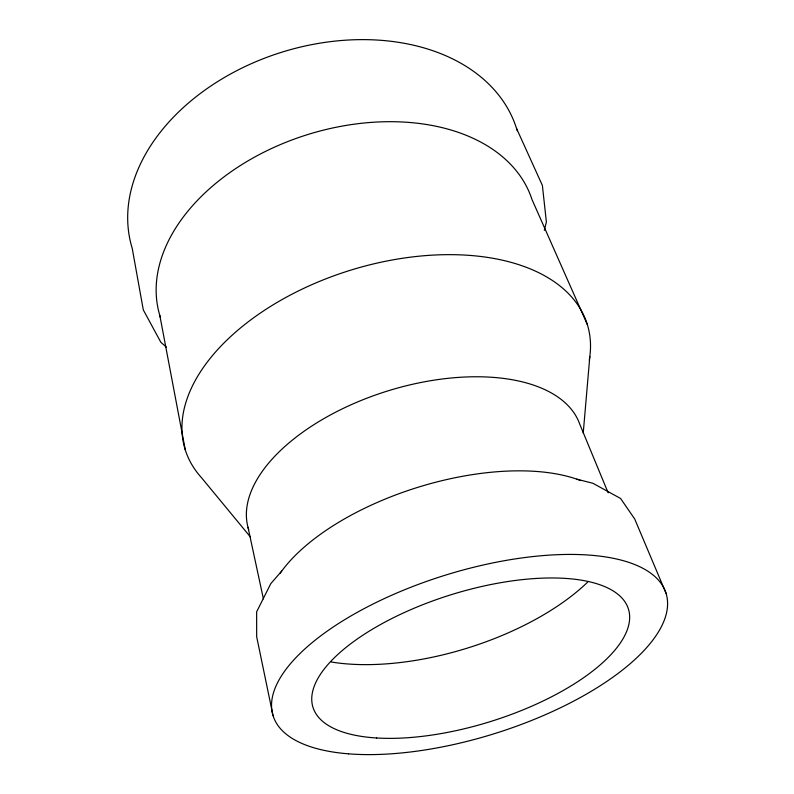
<?xml version="1.0" encoding="UTF-8"?>
<svg xmlns="http://www.w3.org/2000/svg" width="794" height="794" viewBox="0 0 794 794"><rect width="100%" height="100%" fill="white"/><g stroke="black" fill="none" stroke-linecap="round" stroke-linejoin="round"><path stroke-width="1.19" d="M583.233 433.028L589.823 356.595M544.317 230.349L546.381 221.992L542.381 185.429L516.517 128.4M281.721 571.075L270.814 583.6L256.641 611.817L256.67 636.738L273.047 715.662M576.791 479.169L592.89 483.278L620.571 498.463L634.704 518.998L666.037 593.257M166.363 347.137L160.835 342.254L143.307 309.918L132.211 248.294A201.289 143.168 -17.3 0 1 283.448 51.689A201.289 143.168 -17.3 0 1 517.222 130.712M250.239 536.774L201.507 477.7A210.569 122.078 -17.3 0 1 352.526 269.603A210.569 122.078 -17.3 0 1 589.287 360.099M587.322 324.528L531.96 199.443A194.907 129.72 -17.3 0 0 305.759 135.169A194.907 129.72 -17.3 0 0 160.567 317.838M608.144 492.806L579.699 424.046A173.737 90.585 -17.3 0 0 385.318 391.7A173.737 90.585 -17.3 0 0 248.691 529.628M248.026 527.355L263.4 598.884M159.832 315.526L185.29 449.91M587.639 582.141A182.322 84.114 -17.3 0 1 331.267 661.998M280.113 573.308A182.322 84.114 -17.3 0 1 580.652 480.578M376.644 737.983A165.202 66.398 -17.3 0 0 628.709 625.086A165.202 66.398 -17.3 0 0 406.746 611.44A165.202 66.398 -17.3 0 0 376.644 737.983M348.497 753.834A205.805 82.963 -17.3 0 0 665.819 615.638A205.805 82.963 -17.3 0 0 394.36 594.071A205.805 82.963 -17.3 0 0 348.497 753.834"/></g></svg>
